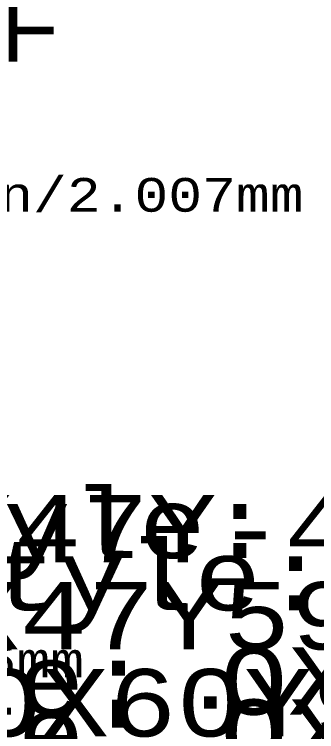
# Model space of a CAD drawing. Header units: inches. Extents: x -2.12 to 4.45, y -3.15 to 1.57.
# Drawn here: x 3.306 to 3.653, y -0.92 to -0.096 of the extents above; entities that cross this region are included whole.
import ezdxf

# ---------------------------------------------------------------- set-up
doc = ezdxf.new("R2010")
doc.units = ezdxf.units.IN
doc.header["$MEASUREMENT"] = 0
doc.layers.add('Measures', color=56, linetype='Continuous')
doc.layers.add('Top Value', color=56, linetype='Continuous')
doc.styles.add('Arial', font='', dxfattribs={"height": 0.2})
doc.styles.add('Courier New', font='', dxfattribs={"height": 0.2})
doc.styles.get('Arial').set_extended_font_data('Arial')
doc.styles.get('Courier New').set_extended_font_data('Courier New')

# ---------------------------------------------------------------- blocks, each defined once
blk = doc.blocks.new('SOD323_NEX_L_9')
at = {"layer": 'Measures', "style": 'Courier New'}
blk.add_text('0.053in/1.346mm', height=0.03875, dxfattribs=at).set_placement((0.256, -0.012))
blk = doc.blocks.new('SMD3225_3_2X2_5X0_7_MTC_L_110')
at = {"layer": 'Measures', "style": 'Courier New'}
for s, p in [('Inner Pad Padstyle: RX47Y-4D0T', (-0.666, -0.315)), ('Outer Pad Padstyle: RX47Y59D0T', (-0.659, -0.415)), ('Alternate 1 Padstyle: OX60Y90D30P', (-0.712, -0.515))]:
    blk.add_text(s, height=0.0775, dxfattribs=at).set_placement(p)
blk = doc.blocks.new('W25Q16JVUXIQ_WIN_L_112')
at = {"layer": 'Measures', "style": 'Courier New'}
for s, height, p in [('0.079in/2.007mm', 0.03875, (0.173, -0.012)), ('Default Padstyle: RX28Y10D0T', 0.0775, (-0.599, -0.41)), ('Heat Tab Padstyle: RX8Y63D0T', 0.0775, (-0.613, -0.47)), ('Alt 1 Padstyle: OX60Y90D30P', 0.0775, (-0.583, -0.59)), ('Alt 2 Padstyle: OX90Y60D30P', 0.0775, (-0.583, -0.65))]:
    blk.add_text(s, height=height, dxfattribs=at).set_placement(p)

msp = doc.modelspace()

# ---------------------------------------------------------------- block references
for name, p in [('W25Q16JVUXIQ_WIN_L_112', (2.8828, -0.31061)), ('SMD3225_3_2X2_5X0_7_MTC_L_110', (2.2628, -0.41061)), ('SOD323_NEX_L_9', (2.5478, -0.84561))]:
    msp.add_blockref(name, p)

# ---------------------------------------------------------------- texts
at = {"layer": 'Top Value', "style": 'Arial'}
msp.add_text('100nF', height=0.0775, dxfattribs=at).set_placement((3.05, -0.15))

doc.saveas('drawing.dxf')
